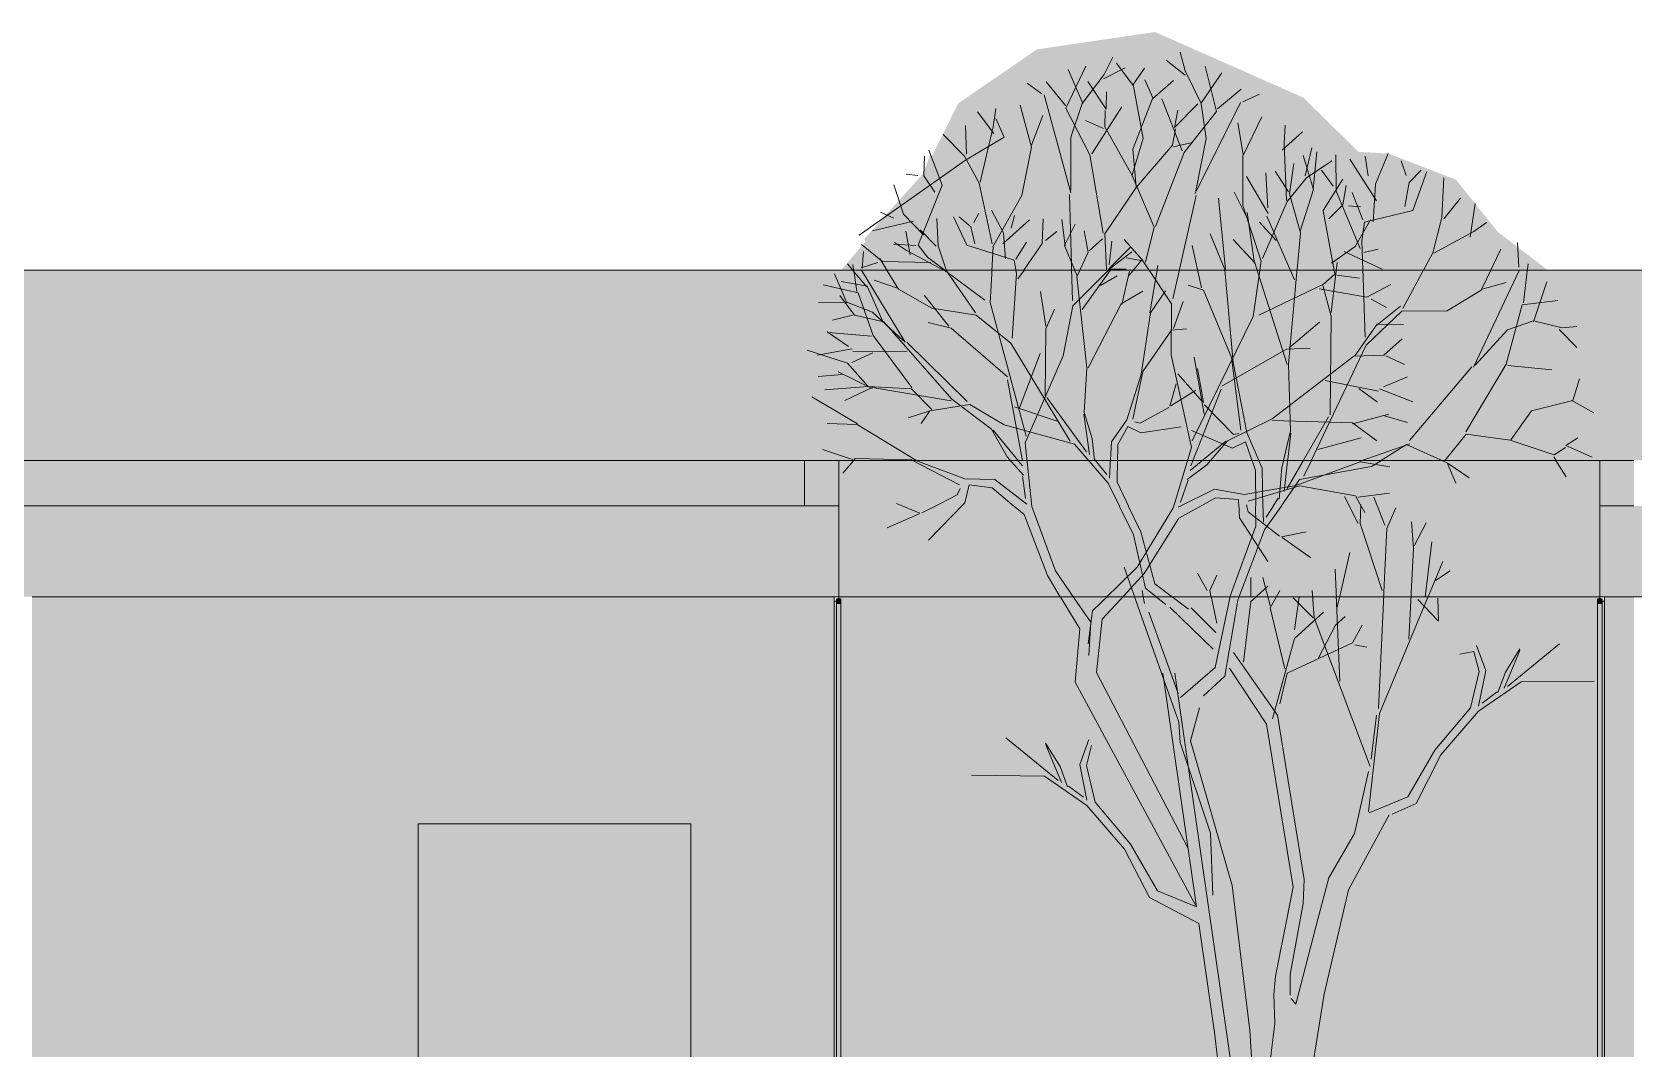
# Model space of a CAD drawing. Header units: centimetres. Extents: x -4381 to 5639, y -3920 to 4826.
# Drawn here: x 63.97 to 71.02, y 36.81 to 41.29 of the extents above; entities that cross this region are included whole.
import ezdxf
from ezdxf.xclip import XClip

# ---------------------------------------------------------------- set-up
doc = ezdxf.new("R2010")
doc.units = ezdxf.units.CM
doc.header["$MEASUREMENT"] = 0
doc.header["$XCLIPFRAME"] = 0
doc.set_wipeout_variables(frame=1)
doc.linetypes.add('Wipeout_Contour', pattern=[100, 0, -100])
for name, color, linetype, lineweight, true_color in [('00-TREES_Pen_No__185', 7, 'Continuous', 5, 0xbce39b), ('Dalles_Pen_No__61', 7, 'Continuous', 5, 0x6a6a6a), ('Mur de clôture_Pen_No__112', 7, 'Continuous', 5, 0xd5aaaa), ('MURS CLOTURE_Pen_No__183', 7, 'Continuous', 5, 0xcaedab), ('Structural - Bearing_Pen_No__102', 7, 'Continuous', 5, 0xcccccc), ('Structural - Bearing_Pen_No__61', 7, 'Continuous', 5, 0x6a6a6a)]:
    doc.layers.add(name, color=color, linetype=linetype, lineweight=lineweight, true_color=true_color)
for name, color, linetype in [('Dalles', 7, 'Continuous'), ('Drawing & Figure', 7, 'Continuous'), ('Mur de clôture', 7, 'Continuous'), ('Structural - Bearing', 7, 'Continuous')]:
    doc.layers.add(name, color=color, linetype=linetype)
for name, color, linetype, lineweight in [('Dalles_Pen_No__1', 7, 'Continuous', 5), ('Mur de clôture_Pen_No__7', 7, 'Continuous', 5), ('Structural - Bearing_Pen_No__1', 7, 'Continuous', 5), ('Structural - Bearing_Pen_No__18', 9, 'Continuous', 5), ('trees_Pen_No__1', 7, 'Continuous', 5)]:
    doc.layers.add(name, color=color, linetype=linetype, lineweight=lineweight)

# ---------------------------------------------------------------- blocks, each defined once
blk = doc.blocks.new('Drawing_7_7', base_point=(-363.0919, 32.2036))
at = {"layer": 'trees_Pen_No__1', "linetype": 'Continuous', "ltscale": 10}
for p, q in [((68.724, 41.1788), (68.6859, 41.1029)), ((69.0195, 41.201), (69.0422, 41.1192)), ((68.5161, 40.9544), (68.6048, 41.1405)), ((68.5916, 40.9748), (68.5267, 41.125)), ((68.6859, 41.1029), (68.5889, 40.976)), ((68.682, 41.0838), (68.7772, 41.1332)), ((68.8135, 41.0547), (68.7388, 41.1524)), ((68.863, 41.1309), (68.8123, 41.0597)), ((69.0424, 41.0997), (68.9585, 41.1666)), ((69.0422, 41.1192), (69.1128, 40.976)), ((69.11, 40.9753), (69.2027, 41.1101)), ((69.1801, 40.9407), (69.1291, 41.1404)), ((68.4115, 41.018), (68.3461, 41.0654)), ((68.5151, 40.9663), (68.4293, 41.0709)), ((68.6134, 41.0726), (68.6942, 40.9504)), ((68.8123, 41.0597), (68.8562, 40.8209)), ((68.864, 41.0798), (68.9, 41.0001)), ((68.8978, 40.9954), (68.99, 41.0768)), ((69.1834, 40.9521), (69.2878, 41.0382)), ((68.3162, 40.9686), (68.3651, 40.7838)), ((68.4208, 41.0137), (68.5384, 40.5815)), ((68.5889, 40.976), (68.5385, 40.8276)), ((68.6306, 40.7543), (68.7635, 40.9614)), ((68.6942, 40.9504), (68.6948, 41.0271)), ((68.9, 41.0001), (68.8107, 40.7743)), ((69.0291, 40.7665), (68.9388, 40.9954)), ((69.0976, 40.9744), (68.9947, 40.87)), ((69.2851, 40.9805), (69.0862, 40.5791)), ((69.1128, 40.976), (69.1336, 40.8206)), ((69.2951, 40.9829), (69.3683, 41.0167)), ((68.1284, 40.939), (68.2003, 40.8428)), ((68.2078, 40.9538), (68.1966, 40.8732)), ((68.2458, 40.8267), (68.2078, 40.9096)), ((68.3654, 40.7913), (68.4146, 40.9231)), ((68.6218, 40.7491), (68.5161, 40.9544)), ((68.6826, 40.866), (68.6035, 40.9002)), ((68.6893, 40.9452), (68.6879, 40.8723)), ((68.9947, 40.87), (69.009, 40.9454)), ((69.0368, 40.7596), (69.1801, 40.9407)), ((69.2965, 40.7515), (69.2736, 40.8903)), ((69.379, 40.916), (69.2952, 40.7441)), ((68.0712, 40.744), (67.976, 40.8386)), ((68.0745, 40.7255), (68.2458, 40.8267)), ((68.0746, 40.878), (68.0795, 40.7517)), ((68.1966, 40.8732), (68.1391, 40.6288)), ((68.5385, 40.8276), (68.5383, 40.5934)), ((68.6879, 40.8723), (68.8085, 40.6585)), ((68.8562, 40.8209), (68.8087, 40.6613)), ((68.9985, 40.864), (68.9858, 40.7922)), ((69.1336, 40.8206), (69.0886, 40.5908)), ((69.5575, 40.8507), (69.4684, 40.7701)), ((69.4825, 40.8805), (69.4779, 40.7992)), ((67.9134, 40.7694), (67.9721, 40.6163)), ((68.3651, 40.7838), (68.3222, 40.5708)), ((68.6813, 40.4047), (68.6218, 40.7491)), ((68.8107, 40.7743), (68.8266, 40.6086)), ((68.9858, 40.7922), (68.8261, 40.6057)), ((68.9118, 40.4333), (69.0368, 40.7596)), ((68.9898, 40.7849), (69.074, 40.8032)), ((69.4779, 40.7992), (69.487, 40.5483)), ((69.5985, 40.7804), (69.5693, 40.6575)), ((69.6044, 40.5967), (69.6217, 40.7629)), ((69.7066, 40.5897), (69.7048, 40.749)), ((69.9357, 40.7551), (69.88, 40.6195)), ((67.607, 40.396), (68.0745, 40.7255)), ((67.8938, 40.7441), (67.8911, 40.6576)), ((68.1354, 40.6245), (68.0712, 40.744)), ((69.2952, 40.7441), (69.2962, 40.5268)), ((69.5205, 40.7115), (69.5009, 40.5773)), ((69.607, 40.5971), (69.561, 40.7458)), ((69.576, 40.6482), (69.6876, 40.7227)), ((69.6929, 40.6109), (69.6418, 40.6812)), ((69.8831, 40.5473), (69.7657, 40.7298)), ((69.8472, 40.6571), (69.8336, 40.744)), ((70.0142, 40.6577), (69.992, 40.7231)), ((70.0806, 40.6817), (70.0271, 40.6273)), ((67.7597, 40.6172), (67.8023, 40.4888)), ((67.8655, 40.658), (67.8138, 40.6647)), ((67.9721, 40.6163), (67.8669, 40.352)), ((67.8911, 40.6576), (67.9402, 40.5853)), ((68.1922, 40.3576), (68.1354, 40.6245)), ((68.8085, 40.6585), (68.9047, 40.4309)), ((69.4065, 40.4905), (69.311, 40.6541)), ((69.4052, 40.5166), (69.396, 40.6708)), ((69.4967, 40.5868), (69.4382, 40.677)), ((69.4899, 40.5434), (69.576, 40.6482)), ((69.7357, 40.6427), (69.6485, 40.5038)), ((69.7501, 40.6141), (69.736, 40.5287)), ((69.88, 40.6195), (69.8692, 40.4543)), ((70.0271, 40.6273), (70.0085, 40.5215)), ((70.1059, 40.6754), (70.0435, 40.5045)), ((70.1709, 40.4728), (70.1795, 40.6478)), ((68.3222, 40.5708), (68.1959, 40.3449)), ((68.8261, 40.6057), (68.6878, 40.401)), ((69.3158, 40.4669), (69.2569, 40.5854)), ((69.3826, 40.2925), (69.4899, 40.5434)), ((69.5009, 40.5773), (69.549, 40.4066)), ((69.5481, 40.4126), (69.607, 40.5971)), ((69.812, 40.3367), (69.7066, 40.5897)), ((69.8238, 40.4625), (69.7769, 40.5831)), ((70.2536, 40.558), (70.1799, 40.4682)), ((67.7599, 40.4702), (67.7014, 40.4973)), ((67.8023, 40.4888), (67.8905, 40.3964)), ((67.9553, 40.3488), (67.9491, 40.4685)), ((68.0218, 40.4764), (68.0809, 40.3515)), ((68.0467, 40.4769), (68.0986, 40.4322)), ((68.1115, 40.4509), (68.1343, 40.4919)), ((68.1899, 40.5053), (68.2429, 40.4053)), ((68.2756, 40.4258), (68.29, 40.4827)), ((68.4128, 40.3595), (68.4166, 40.4671)), ((69.2962, 40.5268), (69.3765, 40.2808)), ((69.736, 40.5287), (69.6739, 40.4672)), ((69.7612, 40.5241), (69.8132, 40.5207)), ((70.0435, 40.5045), (69.8304, 40.4526)), ((70.1316, 40.3178), (70.1709, 40.4728)), ((70.3178, 40.5352), (70.2964, 40.3865)), ((67.8458, 40.4572), (67.6664, 40.4142)), ((67.8119, 40.4127), (67.831, 40.3089)), ((67.8752, 40.4186), (67.9464, 40.347)), ((68.0986, 40.4322), (68.1155, 40.3578)), ((68.2389, 40.3568), (68.3565, 40.4631)), ((68.2429, 40.4053), (68.2513, 40.2918)), ((68.4265, 40.3718), (68.4776, 40.4119)), ((68.5132, 40.3492), (68.4984, 40.4643)), ((68.5106, 40.3499), (68.5578, 40.4438)), ((68.5971, 40.4146), (68.6146, 40.3208)), ((69.4424, 40.3726), (69.3693, 40.4526)), ((69.8571, 40.4637), (69.7905, 40.3458)), ((69.8304, 40.4526), (69.819, 40.37)), ((70.3128, 40.4112), (70.1361, 40.3162)), ((70.3672, 40.4516), (70.3128, 40.4112)), ((67.7095, 40.2798), (67.6167, 40.3551)), ((67.857, 40.3495), (67.7579, 40.3554)), ((67.7623, 40.3634), (67.8152, 40.328)), ((67.8669, 40.352), (67.9071, 40.2991)), ((68.0809, 40.3515), (68.2894, 40.2849)), ((68.296, 40.2907), (68.3437, 40.3654)), ((68.6188, 40.3266), (68.6775, 40.3791)), ((68.852, 40.2869), (68.7732, 40.3764)), ((69.8285, 40.3194), (69.8911, 40.3347)), ((68.8561, 40.2825), (68.7819, 40.2965))]:
    blk.add_line(p, q, dxfattribs=at)
at = {"color": 254, "linetype": 'Wipeout_Contour', "lineweight": 0, "ltscale": 1111.930306}
blk.add_wipeout([(55.8299, 40.242), (55.8299, 38.642), (63.414, 38.642), (63.6669, 38.5619), (63.6669, 38.8036), (61.6669, 38.8036), (61.6669, 39.4036), (90.2669, 39.4036), (90.2669, 39.142), (90.5136, 39.142), (95.2031, 39.642), (96.0934, 39.642), (96.0934, 40.242)], dxfattribs=at).dxf.layer = 'Mur de clôture'
at = {"layer": 'Mur de clôture_Pen_No__112', "linetype": 'Continuous', "ltscale": 10}
blk.add_hatch(color=256, dxfattribs=at).paths.add_polyline_path([(55.8299, 40.242), (55.8299, 38.642), (63.414, 38.642), (63.6669, 38.5619), (63.6669, 38.8036), (61.6669, 38.8036), (61.6669, 39.4036), (90.2669, 39.4036), (90.2669, 39.142), (90.5136, 39.142), (95.2031, 39.642), (96.0934, 39.642), (96.0934, 40.242)])
at = {"layer": 'Mur de clôture_Pen_No__7', "linetype": 'Continuous', "ltscale": 10}
blk.add_line((55.8299, 40.242), (96.0934, 40.242), dxfattribs=at)
at = {"layer": 'trees_Pen_No__1', "linetype": 'Continuous', "ltscale": 10}
for p, q in [((68.5455, 40.1076), (68.5329, 40.5743)), ((68.9876, 40.1155), (69.0901, 40.571)), ((69.2196, 40.2445), (69.1882, 40.559)), ((69.3462, 40.2714), (69.3142, 40.4949)), ((69.5233, 40.1988), (69.4015, 40.4796)), ((69.6485, 40.5038), (69.7007, 40.2242)), ((68.6878, 40.401), (68.6951, 40.2426)), ((68.9047, 40.4309), (68.867, 40.2769)), ((69.217, 40.2441), (69.1519, 40.4021)), ((69.549, 40.4066), (69.4962, 39.827)), ((67.8152, 40.328), (67.9875, 40.2377)), ((67.9919, 40.238), (67.9553, 40.3488)), ((68.1836, 40.0986), (68.1971, 40.3467)), ((68.306, 40.2038), (68.4128, 40.3595)), ((68.5661, 40.2162), (68.5106, 40.3499)), ((68.7062, 40.2481), (68.8021, 40.3448)), ((68.7078, 40.2656), (68.7188, 40.3686)), ((69.1134, 40.164), (69.0724, 40.3498)), ((69.3485, 40.2738), (69.253, 40.3767)), ((69.7905, 40.3458), (69.6861, 40.2723)), ((69.819, 40.37), (69.8336, 39.9459)), ((70.4313, 40.3339), (70.3448, 40.1533)), ((70.5097, 40.2546), (70.505, 40.363)), ((67.6407, 40.1685), (67.5561, 40.2687)), ((67.5965, 40.1483), (67.5798, 40.2667)), ((67.6886, 40.2746), (67.6158, 40.2515)), ((67.6198, 40.251), (67.6258, 40.3237)), ((67.6978, 40.2931), (67.7804, 40.1581)), ((67.9219, 40.2751), (67.7095, 40.2798)), ((67.9071, 40.2991), (68.1603, 40.1095)), ((68.2894, 40.2849), (68.2996, 40.2274)), ((68.6146, 40.3208), (68.5652, 40.2124)), ((68.7117, 40.2495), (68.8063, 40.3222)), ((68.7949, 40.2188), (68.8543, 40.2904)), ((68.9811, 40.0935), (68.8561, 40.2825)), ((68.8865, 40.0541), (68.9214, 40.2624)), ((69.3409, 40.0368), (69.3756, 40.2828)), ((69.4909, 39.8262), (69.3485, 40.2738)), ((69.6842, 40.0558), (69.7102, 40.2748)), ((69.7416, 40.3233), (69.9094, 40.2464)), ((69.9996, 40.0734), (70.1316, 40.3178)), ((70.5313, 40.0982), (70.5507, 40.2688)), ((67.5521, 40.0977), (67.4979, 40.2255)), ((67.6421, 40.1716), (67.5274, 40.1922)), ((67.6175, 40.242), (67.8091, 39.9241)), ((67.7759, 40.162), (67.6736, 40.1975)), ((68.1184, 40.0532), (67.9919, 40.238)), ((68.2996, 40.2274), (68.2797, 39.9424)), ((68.5476, 40.0848), (68.7068, 40.246)), ((68.5652, 40.2124), (68.6095, 39.8122)), ((68.5877, 40.0679), (68.711, 40.24)), ((68.6694, 40.1736), (68.7423, 40.217)), ((68.7068, 40.246), (68.7824, 40.2454)), ((68.7626, 40.0909), (68.7969, 40.2375)), ((69.2535, 39.8353), (69.217, 40.2441)), ((69.7007, 40.2242), (69.651, 40.18)), ((69.7099, 40.2197), (69.8083, 40.2064)), ((70.5119, 40.2408), (70.3111, 39.8149)), ((70.3494, 40.1581), (70.454, 40.1878)), ((70.5754, 40.0139), (70.633, 40.1902)), ((67.603, 40.1412), (67.4486, 40.1775)), ((67.5215, 40.1301), (67.5862, 40.0429)), ((67.6684, 39.9542), (67.603, 40.1412)), ((67.7109, 40.0158), (67.6421, 40.1716)), ((67.7804, 40.1581), (67.9269, 40.0743)), ((68.0023, 39.9952), (67.8929, 40.1308)), ((68.4279, 39.9948), (68.4052, 40.1469)), ((68.7603, 40.0929), (68.8555, 40.1485)), ((68.8891, 40.0534), (68.955, 40.1508)), ((69.1219, 40.1531), (69.055, 40.1755)), ((69.2462, 39.8565), (69.1219, 40.1531)), ((69.651, 40.18), (69.3659, 40.0429)), ((69.6319, 40.1593), (69.8411, 40.1229)), ((69.6838, 40.0392), (69.6469, 40.1737)), ((69.8411, 40.1229), (69.9467, 40.1789)), ((70.3448, 40.1533), (70.1944, 40.0622)), ((67.4287, 40.0987), (67.5528, 40.1003)), ((67.5528, 40.1003), (67.6654, 40.0567)), ((67.6654, 40.0567), (67.8022, 39.9306)), ((67.9269, 40.0743), (68.1239, 40.0437)), ((68.3415, 39.5103), (68.1836, 40.0986)), ((68.428, 39.9835), (68.4661, 40.0691)), ((68.5055, 39.864), (68.5476, 40.0848)), ((68.6147, 39.8109), (68.7603, 40.0929)), ((68.8479, 39.7821), (68.8891, 40.0534)), ((68.9797, 39.8687), (68.9811, 40.0935)), ((68.9897, 39.984), (69.0324, 40.1037)), ((69.839, 39.9112), (69.9955, 40.0603)), ((69.8606, 40.1138), (69.9276, 40.077)), ((69.8871, 40.0004), (69.9895, 40.0823)), ((70.1944, 40.0622), (69.9938, 40.0607)), ((70.4546, 39.8282), (70.5246, 40.0892)), ((70.5246, 40.0892), (70.6821, 40.1086)), ((67.5781, 40.0428), (67.4891, 40.0211)), ((67.5862, 40.0429), (67.7149, 40.014)), ((67.7149, 40.014), (68.0147, 39.6731)), ((68.0116, 39.9867), (67.9108, 40.0106)), ((68.2592, 39.7715), (68.0116, 39.9867)), ((68.274, 39.9197), (68.1222, 40.0437)), ((68.426, 39.6888), (68.428, 39.9835)), ((68.8554, 39.7953), (68.9813, 39.9778)), ((68.9813, 39.9778), (69.0472, 39.9831)), ((69.0723, 39.49), (69.3409, 40.0368)), ((69.4988, 39.9002), (69.6324, 40.0121)), ((69.6802, 39.6047), (69.6838, 40.0392)), ((69.7888, 39.8642), (69.8863, 40.0038)), ((69.8863, 40.0038), (70.0029, 40.0018)), ((70.4596, 39.9785), (70.3182, 39.8229)), ((70.5748, 40.0178), (70.4596, 39.9785)), ((70.7008, 39.9881), (70.5748, 40.0178)), ((70.6872, 39.98), (70.7656, 39.9008)), ((70.766, 39.9938), (70.7008, 39.9881)), ((67.5604, 39.906), (67.466, 39.9707)), ((67.6607, 39.9507), (67.4713, 39.9665)), ((67.8386, 39.7256), (67.6684, 39.9542)), ((68.0821, 39.6634), (67.8162, 39.9241)), ((68.536, 39.4886), (68.274, 39.9197)), ((69.9967, 39.9397), (69.9163, 39.8667)), ((67.3783, 39.8889), (67.5562, 39.8315)), ((67.5763, 39.8949), (67.4216, 39.8672)), ((67.6668, 39.8778), (67.5744, 39.8347)), ((67.8181, 39.8842), (67.5793, 39.8839)), ((68.3126, 39.6354), (68.404, 39.8742)), ((68.338, 39.4816), (68.5055, 39.864)), ((69.0702, 39.4612), (68.9797, 39.8687)), ((69.1248, 39.6072), (69.0813, 39.8591)), ((69.2036, 39.7304), (69.488, 39.8937)), ((69.2864, 39.5372), (69.2462, 39.8565)), ((69.3136, 39.5271), (69.2535, 39.8353)), ((69.7845, 39.8631), (69.4244, 39.5866)), ((69.488, 39.8937), (69.5916, 39.8977)), ((69.9163, 39.8667), (69.7845, 39.8631)), ((69.9242, 39.865), (70.0074, 39.8264)), ((67.5323, 39.7816), (67.4269, 39.7731)), ((67.664, 39.7207), (67.5152, 39.7934)), ((67.5562, 39.8315), (67.6447, 39.7307)), ((68.6095, 39.8122), (68.5967, 39.6148)), ((68.785, 39.5823), (68.8479, 39.7821)), ((68.8118, 39.5851), (68.8554, 39.7953)), ((69.1187, 39.6617), (69.0092, 39.7848)), ((69.122, 39.6582), (69.096, 39.8078)), ((69.4962, 39.827), (69.5054, 39.5334)), ((69.9151, 39.7273), (70.0203, 39.7725)), ((70.0289, 39.4913), (70.304, 39.8165)), ((70.2773, 39.5291), (70.4546, 39.8282)), ((70.4623, 39.8213), (70.655, 39.8027)), ((70.7776, 39.7631), (70.7479, 39.6678)), ((67.4554, 39.7148), (67.6466, 39.7295)), ((67.6641, 39.7245), (67.5443, 39.6673)), ((67.6466, 39.7295), (67.8375, 39.7189)), ((68.0118, 39.6668), (67.6641, 39.7245)), ((67.8375, 39.7189), (67.9262, 39.6283)), ((68.9748, 39.6428), (69.0023, 39.7403)), ((68.9781, 39.6447), (69.0872, 39.7119)), ((69.6581, 39.7557), (69.8923, 39.7093)), ((69.8053, 39.7202), (69.8876, 39.66)), ((69.8974, 39.7195), (70.0438, 39.6624)), ((67.5992, 39.5656), (67.3985, 39.6832)), ((67.9181, 39.6216), (67.8795, 39.5668)), ((68.0944, 39.6496), (67.9181, 39.6216)), ((68.0147, 39.6731), (68.1894, 39.5408)), ((68.245, 39.5609), (68.0944, 39.6496)), ((68.4779, 39.5768), (68.2913, 39.6397)), ((68.608, 39.4416), (68.4334, 39.6813)), ((68.8431, 39.5675), (68.9693, 39.6373)), ((69.2543, 39.5182), (69.1274, 39.6489)), ((70.5662, 39.6226), (70.4743, 39.4937)), ((70.7479, 39.6678), (70.5662, 39.6226)), ((70.7439, 39.6672), (70.84, 39.6128)), ((67.5978, 39.5624), (67.4657, 39.5663)), ((67.9136, 39.62), (67.8224, 39.5909)), ((68.5546, 39.4757), (68.245, 39.5609)), ((68.5967, 39.6148), (68.6322, 39.5)), ((68.7178, 39.4852), (68.785, 39.5823)), ((68.7901, 39.5535), (68.7452, 39.4741)), ((68.8462, 39.5255), (68.7901, 39.5535)), ((68.8198, 39.5734), (68.8431, 39.5675)), ((69.0246, 39.5518), (68.8462, 39.5255)), ((69.4244, 39.5866), (69.2275, 39.4905)), ((69.4261, 39.5798), (69.7783, 39.5693)), ((69.7777, 39.5656), (69.9378, 39.6081)), ((69.7783, 39.5693), (69.8848, 39.49)), ((69.9187, 39.5999), (70.0205, 39.5712)), ((69.0696, 39.5352), (69.2503, 39.457)), ((69.2503, 39.457), (69.3079, 39.4858)), ((69.278, 39.5218), (69.2543, 39.5182)), ((69.6253, 39.4512), (69.8159, 39.5025)), ((70.4723, 39.4923), (70.2784, 39.519)), ((70.7177, 39.4698), (70.7705, 39.5031))]:
    blk.add_line(p, q, dxfattribs=at)
at = {"color": 254, "linetype": 'Wipeout_Contour', "lineweight": 0, "ltscale": 317.715676}
blk.add_wipeout([(67.5169, 38.8036), (70.8669, 38.8036), (70.8669, 39.2036), (67.5169, 39.2036)], dxfattribs=at).dxf.layer = 'Dalles'
at = {"color": 254, "linetype": 'Wipeout_Contour', "lineweight": 0, "ltscale": 302.72263}
blk.add_wipeout([(61.9669, 39.2036), (67.3669, 39.2036), (67.3669, 39.4036), (61.9669, 39.4036)], dxfattribs=at).dxf.layer = 'Structural - Bearing'
at = {"layer": 'Dalles_Pen_No__61', "linetype": 'Continuous', "ltscale": 10}
blk.add_hatch(color=256, dxfattribs=at).paths.add_polyline_path([(67.5169, 38.8036), (70.8669, 38.8036), (70.8669, 39.2036), (67.5169, 39.2036)])
at = {"layer": 'Structural - Bearing_Pen_No__61', "linetype": 'Continuous', "ltscale": 10}
blk.add_hatch(color=256, dxfattribs=at).paths.add_polyline_path([(61.9669, 39.2036), (67.3669, 39.2036), (67.3669, 39.4036), (61.9669, 39.4036)])
at = {"layer": 'Dalles_Pen_No__1', "linetype": 'Continuous', "ltscale": 10}
blk.add_line((67.3669, 39.2036), (61.9669, 39.2036), dxfattribs=at)
at = {"layer": 'Structural - Bearing_Pen_No__1', "linetype": 'Continuous', "ltscale": 10}
for q in [(61.9669, 39.4036), (67.3669, 39.2036)]:
    blk.add_line((67.3669, 39.4036), q, dxfattribs=at)
at = {"layer": 'trees_Pen_No__1', "linetype": 'Continuous', "ltscale": 10}
for p, q in [((68.333, 39.1652), (68.4354, 38.8965)), ((69.014, 39.1498), (68.8616, 38.906)), ((69.4053, 38.958), (69.2806, 39.1505)), ((70.0459, 39.0163), (70.0378, 39.1327)), ((70.05, 39.0273), (70.1025, 39.1291)), ((68.8668, 38.8414), (68.8148, 39.0758)), ((68.8459, 39.0899), (68.9089, 38.861)), ((69.465, 39.067), (69.574, 39.09)), ((69.4687, 39.0644), (69.5941, 38.9754)), ((70.1429, 38.8745), (70.2076, 38.9182))]:
    blk.add_line(p, q, dxfattribs=at)
at = {"color": 254, "linetype": 'Wipeout_Contour', "lineweight": 0, "ltscale": 318.307279}
blk.add_wipeout([(67.5169, 39.4036), (67.5169, 39.2036), (70.8669, 39.2036), (70.8669, 39.4036)], dxfattribs=at).dxf.layer = 'Structural - Bearing'
at = {"color": 254, "linetype": 'Wipeout_Contour', "lineweight": 0, "ltscale": 6933.807382}
blk.add_wipeout([(63.9669, 38.8036), (63.9669, 36.6036), (64.5669, 36.6036), (64.5669, 35.7036), (64.8555, 35.7036), (64.8555, 35.7136), (65.0328, 35.7136), (65.0328, 36.0754), (64.9642, 36.0815), (64.9653, 36.0941), (64.7669, 36.1116), (64.7679, 36.1235), (64.7692, 36.124), (64.7716, 36.1247), (64.7731, 36.1256), (64.7777, 36.1272), (64.7795, 36.1282), (64.7868, 36.131), (64.7884, 36.1318), (64.7928, 36.133), (64.8021, 36.1419), (64.807, 36.1494), (64.8139, 36.1564), (64.8284, 36.1757), (64.8347, 36.1855), (64.8461, 36.1988), (64.8689, 36.2263), (64.8827, 36.2433), (64.8952, 36.2542), (64.9268, 36.2822), (64.941, 36.2948), (64.9642, 36.31), (64.991, 36.3277), (65.0107, 36.3374), (65.045, 36.3542), (65.0461, 36.3517), (65.054, 36.3556), (65.0523, 36.3593), (65.0602, 36.3647), (65.0827, 36.3801), (65.1078, 36.3939), (65.1233, 36.4026), (65.152, 36.4149), (65.1653, 36.4208), (65.1933, 36.4298), (65.208, 36.4348), (65.232, 36.4401), (65.2506, 36.4445), (65.2621, 36.4464), (65.2856, 36.4518), (65.3035, 36.4558), (65.3097, 36.4588), (65.3238, 36.463), (65.3295, 36.4654), (65.3365, 36.467), (65.3441, 36.4699), (65.3461, 36.4702), (65.3525, 36.4722), (65.3555, 36.473), (65.3669, 36.4695), (65.2355, 36.1056), (65.1989, 36.119), (65.1937, 36.1209), (65.1619, 36.1326), (65.1599, 36.1368), (65.1544, 36.134), (65.1538, 36.1271), (65.1511, 36.118), (65.1491, 36.1126), (65.1481, 36.107), (65.1483, 36.1038), (65.1492, 36.1016), (65.1515, 36.0999), (65.1528, 36.0987), (65.1596, 36.0947), (65.1612, 36.0934), (65.1655, 36.091), (65.1668, 36.0898), (65.169, 36.0887), (65.1702, 36.088), (65.1692, 36.0761), (65.1419, 36.0785), (65.1408, 36.0658), (65.0722, 36.0719), (65.0722, 35.7136), (65.2495, 35.7136), (65.2495, 35.7036), (65.6669, 35.7036), (65.6669, 37.8036), (66.8669, 37.8036), (66.8669, 35.7036), (67.4969, 35.7036), (67.4969, 38.8036)], dxfattribs=at).dxf.layer = 'Structural - Bearing'
at = {"layer": 'Structural - Bearing', "linetype": 'Continuous', "lineweight": 0, "ltscale": 10, "true_color": 0x000000}
for points in [[(67.5169, 39.4036), (67.3669, 39.4036), (67.3669, 39.2036), (67.5169, 39.2036)], [(70.8669, 39.4036), (70.8669, 39.2036), (71.0169, 39.2036), (71.0169, 39.4036)]]:
    blk.add_hatch(color=18, dxfattribs=at).paths.add_polyline_path(points)
at = {"layer": 'Structural - Bearing_Pen_No__102', "linetype": 'Continuous', "ltscale": 10}
blk.add_hatch(color=256, dxfattribs=at).paths.add_polyline_path([(63.9669, 38.8036), (63.9669, 36.6036), (64.5669, 36.6036), (64.5669, 35.7036), (64.8555, 35.7036), (64.8555, 35.7136), (65.0328, 35.7136), (65.0328, 36.0754), (64.9642, 36.0815), (64.9653, 36.0941), (64.7669, 36.1116), (64.7679, 36.1235), (64.7692, 36.124), (64.7716, 36.1247), (64.7731, 36.1256), (64.7777, 36.1272), (64.7795, 36.1282), (64.7868, 36.131), (64.7884, 36.1318), (64.7928, 36.133), (64.8021, 36.1419), (64.807, 36.1494), (64.8139, 36.1564), (64.8284, 36.1757), (64.8347, 36.1855), (64.8461, 36.1988), (64.8689, 36.2263), (64.8827, 36.2433), (64.8952, 36.2542), (64.9268, 36.2822), (64.941, 36.2948), (64.9642, 36.31), (64.991, 36.3277), (65.0107, 36.3374), (65.045, 36.3542), (65.0461, 36.3517), (65.054, 36.3556), (65.0523, 36.3593), (65.0602, 36.3647), (65.0827, 36.3801), (65.1078, 36.3939), (65.1233, 36.4026), (65.152, 36.4149), (65.1653, 36.4208), (65.1933, 36.4298), (65.208, 36.4348), (65.232, 36.4401), (65.2506, 36.4445), (65.2621, 36.4464), (65.2856, 36.4518), (65.3035, 36.4558), (65.3097, 36.4588), (65.3238, 36.463), (65.3295, 36.4654), (65.3365, 36.467), (65.3441, 36.4699), (65.3461, 36.4702), (65.3525, 36.4722), (65.3555, 36.473), (65.3669, 36.4695), (65.2355, 36.1056), (65.1989, 36.119), (65.1937, 36.1209), (65.1619, 36.1326), (65.1599, 36.1368), (65.1544, 36.134), (65.1538, 36.1271), (65.1511, 36.118), (65.1491, 36.1126), (65.1481, 36.107), (65.1483, 36.1038), (65.1492, 36.1016), (65.1515, 36.0999), (65.1528, 36.0987), (65.1596, 36.0947), (65.1612, 36.0934), (65.1655, 36.091), (65.1668, 36.0898), (65.169, 36.0887), (65.1702, 36.088), (65.1692, 36.0761), (65.1419, 36.0785), (65.1408, 36.0658), (65.0722, 36.0719), (65.0722, 35.7136), (65.2495, 35.7136), (65.2495, 35.7036), (65.6669, 35.7036), (65.6669, 37.8036), (66.8669, 37.8036), (66.8669, 35.7036), (67.4969, 35.7036), (67.4969, 38.8036)])
at = {"layer": 'Structural - Bearing_Pen_No__61', "linetype": 'Continuous', "ltscale": 10}
blk.add_hatch(color=256, dxfattribs=at).paths.add_polyline_path([(67.5169, 39.4036), (67.5169, 39.2036), (70.8669, 39.2036), (70.8669, 39.4036)])
at = {"layer": 'Dalles_Pen_No__1', "linetype": 'Continuous', "ltscale": 10}
for p, q in [((67.5169, 39.2036), (67.3669, 39.2036)), ((71.0169, 39.2036), (70.8669, 39.2036))]:
    blk.add_line(p, q, dxfattribs=at)
at = {"layer": 'Structural - Bearing_Pen_No__1', "linetype": 'Continuous', "ltscale": 10}
for p, q in [((67.5169, 39.4036), (67.3669, 39.4036)), ((67.5169, 39.4036), (70.8669, 39.4036)), ((67.5169, 39.4036), (67.5169, 39.2036)), ((70.8669, 39.4036), (70.8669, 39.2036)), ((71.0169, 39.4036), (70.8669, 39.4036))]:
    blk.add_line(p, q, dxfattribs=at)
at = {"layer": 'trees_Pen_No__1', "linetype": 'Continuous', "ltscale": 10}
for p, q in [((69.5646, 39.334), (69.839, 39.9112)), ((68.3252, 39.4013), (68.2598, 39.7583)), ((69.0673, 39.38), (69.2004, 39.7176)), ((67.856, 39.4049), (67.5978, 39.5624)), ((68.6206, 39.4299), (68.5953, 39.608)), ((69.4905, 39.2808), (69.6725, 39.5952)), ((68.1894, 39.5408), (68.2578, 39.4194)), ((68.3253, 39.3797), (68.1961, 39.5372)), ((68.3671, 39.2009), (68.338, 39.4816)), ((68.6322, 39.5), (68.6421, 39.4046)), ((68.7089, 39.3253), (68.7178, 39.4852)), ((69.063, 39.3588), (69.2202, 39.4883)), ((69.2275, 39.4905), (69.1369, 39.3847)), ((69.3079, 39.4858), (69.3518, 39.359)), ((69.3799, 39.3692), (69.3136, 39.5271)), ((69.5054, 39.5334), (69.4671, 39.3721)), ((69.4776, 39.2663), (69.5067, 39.5231)), ((70.2784, 39.519), (70.1865, 39.4051)), ((70.6662, 39.4284), (70.4723, 39.4923)), ((67.5782, 39.4074), (67.4453, 39.4517)), ((67.5898, 39.4116), (67.5345, 39.3474)), ((67.8392, 39.4069), (67.5898, 39.4116)), ((68.2578, 39.4194), (68.3298, 39.3389)), ((68.7034, 39.3033), (68.5546, 39.4757)), ((68.7452, 39.4741), (68.7418, 39.3087)), ((68.9874, 39.1915), (69.0702, 39.4612)), ((69.8113, 39.4008), (70.031, 39.4775)), ((69.8615, 39.3763), (70.0162, 39.4736)), ((70.0162, 39.4736), (70.1946, 39.3935)), ((70.6639, 39.4189), (70.7178, 39.332)), ((70.716, 39.4612), (70.6662, 39.4284)), ((70.8331, 39.4181), (70.7177, 39.4698)), ((68.0483, 39.2968), (67.8392, 39.4069)), ((68.0714, 39.3224), (67.856, 39.4049)), ((68.6976, 39.3423), (68.6457, 39.4065)), ((69.1369, 39.3847), (69.0506, 39.3196)), ((69.3518, 39.359), (69.3521, 39.1146)), ((69.3858, 39.1317), (69.3799, 39.3692)), ((69.4671, 39.3721), (69.4552, 39.2338)), ((69.5283, 39.2928), (69.8121, 39.3975)), ((69.5454, 39.3191), (69.8615, 39.3763)), ((69.8121, 39.3975), (69.9424, 39.3757)), ((70.1946, 39.3935), (70.2327, 39.3042)), ((70.1991, 39.3902), (70.2912, 39.3271)), ((68.0519, 39.28), (68.0388, 39.2516)), ((68.2042, 39.3202), (68.0714, 39.3224)), ((68.0715, 39.2174), (68.0915, 39.296)), ((68.0915, 39.296), (68.1923, 39.2837)), ((68.1923, 39.2837), (68.333, 39.1652)), ((68.3445, 39.2114), (68.2042, 39.3202)), ((68.339, 39.2357), (68.3255, 39.3366)), ((68.8148, 39.0758), (68.7034, 39.3033)), ((68.7418, 39.3087), (68.8459, 39.0899)), ((69.0116, 39.1974), (69.1703, 39.277)), ((69.0217, 39.2201), (69.0545, 39.3165)), ((69.1703, 39.277), (69.3011, 39.2535)), ((69.3011, 39.2535), (69.5283, 39.2928)), ((69.3187, 39.224), (69.5452, 39.2915)), ((69.391, 39.0981), (69.5454, 39.3191)), ((69.5452, 39.2915), (69.7908, 39.2479)), ((67.8745, 39.1712), (67.7719, 39.2148)), ((68.0388, 39.2516), (67.8833, 39.1728)), ((67.912, 39.0527), (68.0715, 39.2174)), ((68.4711, 38.9182), (68.3671, 39.2009)), ((69.1749, 39.2389), (69.014, 39.1498)), ((69.2762, 39.2314), (69.1749, 39.2389)), ((69.2806, 39.1505), (69.2762, 39.2314)), ((69.312, 39.2081), (69.3193, 39.1778)), ((69.3976, 39.1543), (69.4516, 39.2374)), ((69.8034, 39.1255), (69.7428, 39.2455)), ((69.7908, 39.2479), (69.8326, 39.1743)), ((69.8014, 39.2416), (69.9403, 39.2593)), ((69.8115, 39.1255), (69.8155, 39.2091)), ((69.9206, 39.1182), (69.8721, 39.2418)), ((67.8704, 39.1692), (67.7302, 39.1062)), ((68.8307, 38.9341), (68.9874, 39.1915)), ((69.3193, 39.1778), (69.4567, 39.0704)), ((69.9287, 39.1036), (69.9691, 39.1946))]:
    blk.add_line(p, q, dxfattribs=at)
at = {"color": 254, "linetype": 'Wipeout_Contour', "lineweight": 0, "ltscale": 943.216154}
blk.add_wipeout([(67.5169, 35.7136), (67.5169, 35.7036), (70.8669, 35.7036), (70.8669, 35.7136), (70.8569, 35.7136), (70.8569, 38.7936), (70.8669, 38.7936), (70.8669, 38.8036), (67.5169, 38.8036), (67.5169, 38.7936), (67.5269, 38.7936), (67.5269, 35.7136)], dxfattribs=at).dxf.layer = 'Structural - Bearing'
at = {"color": 254, "linetype": 'Wipeout_Contour', "lineweight": 0, "ltscale": 304.961795}
blk.add_wipeout([(66.7169, 35.7036), (66.8669, 35.7036), (66.8669, 37.8036), (66.7169, 37.8036)], dxfattribs=at).dxf.layer = 'Structural - Bearing'
at = {"layer": 'Structural - Bearing_Pen_No__102', "linetype": 'Continuous', "ltscale": 10}
for points in [[(67.5169, 35.7136), (67.5169, 35.7036), (70.8669, 35.7036), (70.8669, 35.7136), (70.8569, 35.7136), (70.8569, 38.7936), (70.8669, 38.7936), (70.8669, 38.8036), (67.5169, 38.8036), (67.5169, 38.7936), (67.5269, 38.7936), (67.5269, 35.7136)], [(66.7169, 35.7036), (66.8669, 35.7036), (66.8669, 37.8036), (66.7169, 37.8036)]]:
    blk.add_hatch(color=256, dxfattribs=at).paths.add_polyline_path(points)
at = {"layer": 'Structural - Bearing_Pen_No__1', "linetype": 'Continuous', "ltscale": 10}
blk.add_line((66.8669, 35.7036), (66.8669, 37.8036), dxfattribs=at)
at = {"layer": 'trees_Pen_No__1', "linetype": 'Continuous', "ltscale": 10}
for p, q in [((69.3521, 39.1146), (69.2422, 38.8154)), ((69.2734, 38.7877), (69.391, 39.0981)), ((69.9085, 38.8309), (69.8115, 39.1255)), ((69.8923, 38.3108), (69.9287, 39.1036)), ((69.7104, 38.7581), (69.767, 38.9982)), ((70.0257, 38.6163), (70.0459, 39.0163)), ((70.0985, 38.8018), (70.1268, 39.0454)), ((68.6267, 38.6916), (68.4711, 38.9182)), ((68.6343, 38.7419), (68.8307, 38.9341)), ((68.7734, 38.9334), (69.0133, 38.2507)), ((69.7226, 38.4308), (69.7023, 38.9254)), ((69.8964, 38.289), (70.1753, 38.9582)), ((68.4354, 38.8965), (68.5779, 38.6627)), ((68.8616, 38.906), (68.6765, 38.7041)), ((68.9089, 38.861), (69.0565, 38.7494)), ((69.1392, 38.8309), (69.0967, 38.9076)), ((69.1499, 38.8309), (69.1818, 38.898)), ((69.3309, 38.8022), (69.3309, 38.8884)), ((69.3309, 38.783), (69.4054, 38.8501)), ((69.416, 38.7638), (69.3841, 38.8884)), ((68.8625, 38.7734), (68.8518, 38.8309)), ((68.9571, 38.7691), (68.8668, 38.8414)), ((69.1818, 38.6872), (69.1499, 38.8309)), ((69.2422, 38.8154), (69.1738, 38.492)), ((69.2161, 38.4539), (69.2734, 38.7877)), ((69.2989, 38.5147), (69.3309, 38.783)), ((69.416, 38.7542), (69.4586, 38.8309)), ((69.6053, 38.7108), (69.5164, 38.7981)), ((69.5225, 38.6584), (69.5438, 38.8022)), ((69.6094, 38.7108), (69.6013, 38.8309)), ((70.1535, 38.6988), (70.065, 38.7914)), ((70.1562, 38.6961), (70.1543, 38.7974)), ((68.615, 38.5964), (68.6343, 38.7419)), ((69.0116, 38.3773), (68.8825, 38.7353)), ((68.9748, 38.7581), (69.1648, 38.5726)), ((69.0677, 38.7545), (69.1769, 38.6454)), ((69.4799, 38.4859), (69.416, 38.7542)), ((69.5225, 38.6201), (69.6502, 38.7351)), ((69.8559, 38.0562), (69.6094, 38.7108)), ((69.7034, 38.6776), (69.746, 38.7159)), ((68.5779, 38.6627), (68.5572, 38.428)), ((68.6175, 38.5451), (68.6267, 38.6916)), ((68.6765, 38.7041), (68.6515, 38.4698)), ((69.6289, 38.5339), (69.7034, 38.6776)), ((69.7779, 38.6009), (69.8205, 38.6776)), ((69.4267, 38.2655), (69.5225, 38.6201)), ((69.4905, 38.4668), (69.7779, 38.6009)), ((69.7886, 38.5913), (69.8418, 38.5818)), ((70.365, 38.4786), (70.3245, 38.5895)), ((70.4451, 38.4006), (70.5145, 38.5665)), ((70.5149, 38.5734), (70.4515, 38.4713)), ((70.4602, 38.4087), (70.6898, 38.5964)), ((69.2537, 38.5581), (69.4477, 38.2817)), ((70.251, 38.5501), (70.3123, 38.563)), ((70.3123, 38.563), (70.3356, 38.4749)), ((68.5572, 38.428), (69.0913, 37.4378)), ((68.6515, 38.4698), (69.0538, 37.6981)), ((69.0913, 37.4378), (68.9435, 38.4675)), ((69.2618, 36.618), (68.9963, 38.4675)), ((69.1738, 38.492), (69.0217, 38.3603)), ((69.123, 38.3673), (69.2161, 38.4539)), ((69.2375, 38.489), (69.3992, 38.2417)), ((69.4586, 38.3326), (69.4905, 38.4668)), ((70.3356, 38.4749), (70.2971, 38.314)), ((70.3329, 38.299), (70.5205, 38.4281)), ((70.3331, 38.3217), (70.365, 38.4786)), ((70.4515, 38.4713), (70.4179, 38.3815)), ((70.3484, 38.3353), (70.4149, 38.3843)), ((69.1044, 38.3139), (69.0646, 38.169)), ((69.4477, 38.2817), (69.5649, 37.558)), ((69.8479, 37.8562), (69.8964, 38.289)), ((69.86, 38.0889), (69.8842, 38.2817)), ((70.2971, 38.314), (70.1411, 38.1286)), ((70.1676, 38.1071), (70.3329, 38.299)), ((69.0133, 38.2507), (69.0193, 38.1614)), ((69.3992, 38.2417), (69.5164, 37.5252)), ((68.4823, 37.9941), (68.2527, 38.1818)), ((68.4275, 38.1588), (68.4909, 38.0567)), ((68.4974, 37.986), (68.4279, 38.1519)), ((68.5775, 38.0641), (68.6179, 38.175)), ((68.6301, 38.1484), (68.6068, 38.0603)), ((69.0193, 38.1614), (69.1534, 37.762)), ((69.0646, 38.169), (69.2489, 37.5321)), ((70.1411, 38.1286), (70.0223, 37.923)), ((70.058, 37.8935), (70.1676, 38.1071)), ((68.422, 38.0136), (68.1009, 38.0177)), ((68.6095, 37.8844), (68.422, 38.0136)), ((68.4909, 38.0567), (68.5246, 37.9669)), ((68.6093, 37.9071), (68.5775, 38.0641)), ((68.6068, 38.0603), (68.6454, 37.8994)), ((69.8479, 38.0344), (69.7872, 37.7616)), ((68.5941, 37.9207), (68.5276, 37.9697)), ((68.7749, 37.6925), (68.6095, 37.8844)), ((68.6454, 37.8994), (68.8014, 37.714)), ((70.0223, 37.923), (69.8512, 37.8524)), ((69.9524, 37.8463), (70.058, 37.8935)), ((69.9401, 37.8425), (69.7604, 37.5134)), ((69.1534, 37.762), (69.1633, 37.4887)), ((69.7872, 37.7616), (69.6741, 37.5652)), ((68.8845, 37.4789), (68.7749, 37.6925)), ((68.8014, 37.714), (68.9202, 37.5085)), ((68.9202, 37.5085), (69.0913, 37.4378)), ((69.2489, 37.5321), (69.3266, 36.8933)), ((69.5164, 37.5252), (69.4396, 37.1325)), ((69.5649, 37.558), (69.5609, 37.4525)), ((69.6741, 37.5652), (69.6255, 37.3834)), ((69.7604, 37.5134), (69.6529, 37.0533)), ((69.1017, 37.3651), (68.8845, 37.4789)), ((69.5609, 37.4525), (69.5043, 37.1397)), ((69.1706, 36.8851), (69.1017, 37.3651)), ((69.6255, 37.3834), (69.5285, 37.0088)), ((69.4396, 37.1325), (69.4315, 37.0524)), ((69.5043, 37.1397), (69.5043, 37.0488)), ((69.4315, 37.0524), (69.4356, 36.9252)), ((69.5285, 37.0088), (69.5083, 37.0343)), ((69.6529, 37.0533), (69.5885, 36.6514)), ((69.2331, 36.357), (69.1706, 36.8851)), ((69.3266, 36.8933), (69.3835, 35.9908)), ((69.4356, 36.9252), (69.3992, 36.6233))]:
    blk.add_line(p, q, dxfattribs=at)
at = {"color": 254, "linetype": 'Wipeout_Contour', "lineweight": 0, "ltscale": 308.434267}
blk.add_wipeout([(67.5069, 38.7836), (67.4969, 38.7836), (67.4969, 35.7236), (67.5069, 35.7236)], dxfattribs=at).dxf.layer = 'Structural - Bearing'
at = {"color": 254, "linetype": 'Wipeout_Contour', "lineweight": 0, "ltscale": 320.586239}
blk.add_wipeout([(70.8869, 38.8036), (70.8869, 35.7036), (71.0169, 35.7036), (71.0169, 38.8036)], dxfattribs=at).dxf.layer = 'Structural - Bearing'
at = {"color": 254, "linetype": 'Wipeout_Contour', "lineweight": 0, "ltscale": 302.857923}
blk.add_wipeout([(65.6669, 37.8036), (65.6669, 35.7036), (66.7169, 35.7036), (66.7169, 37.8036)], dxfattribs=at).dxf.layer = 'Structural - Bearing'
at = {"layer": 'Structural - Bearing_Pen_No__102', "linetype": 'Continuous', "ltscale": 10}
for points in [[(70.8869, 38.8036), (70.8869, 35.7036), (71.0169, 35.7036), (71.0169, 38.8036)], [(65.6669, 37.8036), (65.6669, 35.7036), (66.7169, 35.7036), (66.7169, 37.8036)]]:
    blk.add_hatch(color=256, dxfattribs=at).paths.add_polyline_path(points)
at = {"layer": 'Structural - Bearing_Pen_No__18', "linetype": 'Continuous', "ltscale": 10}
blk.add_hatch(color=256, dxfattribs=at).paths.add_polyline_path([(67.5069, 38.7836), (67.4969, 38.7836), (67.4969, 35.7236), (67.5069, 35.7236)])
at = {"layer": 'Structural - Bearing_Pen_No__1', "linetype": 'Continuous', "ltscale": 10}
for p, q in [((65.6669, 37.8036), (65.6669, 35.7036)), ((66.8669, 37.8036), (65.6669, 37.8036))]:
    blk.add_line(p, q, dxfattribs=at)
at = {"color": 254, "linetype": 'Wipeout_Contour', "lineweight": 0, "ltscale": 320.337953}
blk.add_wipeout([(70.8769, 38.7836), (70.8769, 35.7236), (70.8869, 35.7236), (70.8869, 38.7836)], dxfattribs=at).dxf.layer = 'Structural - Bearing'
at = {"color": 254, "linetype": 'Wipeout_Contour', "lineweight": 0, "ltscale": 308.486249}
blk.add_wipeout([(67.5069, 35.7336), (67.5269, 35.7336), (67.5269, 38.7736), (67.5069, 38.7736)], dxfattribs=at).dxf.layer = 'Structural - Bearing'
at = {"layer": 'Dalles', "linetype": 'Continuous', "lineweight": 0, "ltscale": 10, "true_color": 0x000000}
blk.add_hatch(color=18, dxfattribs=at).paths.add_polyline_path([(61.6669, 39.2036), (61.6669, 38.8036), (67.5169, 38.8036), (67.5169, 39.2036)])
at = {"layer": 'Structural - Bearing', "linetype": 'Continuous', "lineweight": 0, "ltscale": 10, "true_color": 0x000000}
blk.add_hatch(color=18, dxfattribs=at).paths.add_polyline_path([(67.5069, 38.7736), (67.5269, 38.7736), (67.5269, 38.7936), (67.5069, 38.7936)])
at = {"layer": 'Structural - Bearing_Pen_No__18', "linetype": 'Continuous', "ltscale": 10}
for points in [[(70.8769, 38.7836), (70.8769, 35.7236), (70.8869, 35.7236), (70.8869, 38.7836)], [(67.5069, 35.7336), (67.5269, 35.7336), (67.5269, 38.7736), (67.5069, 38.7736)]]:
    blk.add_hatch(color=256, dxfattribs=at).paths.add_polyline_path(points)
at = {"layer": 'Dalles_Pen_No__1', "linetype": 'Continuous', "ltscale": 10}
for p, q in [((67.5169, 39.2036), (67.5169, 38.8036)), ((67.4969, 38.8036), (63.9669, 38.8036)), ((67.5169, 38.8036), (67.4969, 38.8036))]:
    blk.add_line(p, q, dxfattribs=at)
at = {"layer": 'Structural - Bearing_Pen_No__1', "linetype": 'Continuous', "ltscale": 10}
for p, q in [((67.4969, 38.8036), (67.4969, 38.7836)), ((67.4969, 38.7836), (67.4969, 35.7236)), ((67.5069, 38.7836), (67.4969, 38.7836)), ((67.5069, 38.7936), (67.5069, 38.7836)), ((67.5169, 38.7936), (67.5069, 38.7936)), ((67.5169, 38.8036), (67.5169, 38.7936)), ((67.5269, 38.7936), (67.5169, 38.7936)), ((67.5269, 38.7736), (67.5069, 38.7736))]:
    blk.add_line(p, q, dxfattribs=at)
at = {"layer": 'Structural - Bearing_Pen_No__1', "linetype": 'Continuous', "ltscale": 10, "flags": 128}
for points in [[(67.5069, 38.7836), (67.5069, 38.7736), (67.5069, 35.7336), (67.5069, 35.7236)], [(67.5269, 38.7936), (67.5269, 38.7736), (67.5269, 35.7336), (67.5269, 35.7136)]]:
    blk.add_lwpolyline(points, dxfattribs=at)
at = {"color": 254, "linetype": 'Wipeout_Contour', "lineweight": 0, "ltscale": 320.284297}
blk.add_wipeout([(70.8769, 35.7336), (70.8769, 38.7736), (70.8569, 38.7736), (70.8569, 35.7336)], dxfattribs=at).dxf.layer = 'Structural - Bearing'
at = {"layer": '00-TREES_Pen_No__185', "linetype": 'Continuous', "lineweight": 0, "ltscale": 10, "true_color": 0x5e714d}
blk.add_hatch(color=77, dxfattribs=at).paths.add_polyline_path([(68.0115, 38.2495), (67.9964, 37.9974), (68.1111, 37.7063), (68.2435, 37.521), (68.5051, 37.4342), (68.7279, 37.3741), (68.9883, 37.4194), (69.1046, 37.5201), (69.2053, 37.6829), (69.2644, 37.8481), (69.2813, 38.0164), (69.4366, 38.0609), (69.546, 38.157), (69.7035, 38.0513), (69.8123, 38), (69.958, 37.9671), (70.0966, 37.9687), (70.2125, 38.0102), (70.3069, 38.1108), (70.3765, 38.2425), (70.4895, 38.2031), (70.6352, 38.1805), (70.7501, 38.2216), (70.8304, 38.3241), (70.8304, 38.4766), (70.7807, 38.6539), (70.6921, 38.7461), (70.5644, 38.8036), (70.3516, 38.7425), (70.2504, 38.7654), (70.077, 38.994), (69.8374, 39.1831), (69.5294, 39.3211), (69.2795, 39.3485), (69.0212, 39.2636), (68.9047, 39.0904), (68.7314, 39.1033), (68.5468, 39.0309), (68.4711, 38.7601), (68.5302, 38.6486), (68.4098, 38.6069), (68.1341, 38.4537)])
at = {"layer": 'Dalles', "linetype": 'Continuous', "lineweight": 0, "ltscale": 10, "true_color": 0x000000}
blk.add_hatch(color=18, dxfattribs=at).paths.add_polyline_path([(70.8669, 38.8036), (84.2669, 38.8036), (84.2669, 39.2036), (70.8669, 39.2036)])
at = {"layer": 'MURS CLOTURE_Pen_No__183', "linetype": 'Continuous', "lineweight": 0, "ltscale": 10, "true_color": 0xd1ebba}
blk.add_hatch(color=254, dxfattribs=at).paths.add_polyline_path([(67.4859, 39.7401), (67.7415, 39.3617), (67.681, 39.095), (67.7258, 38.9706), (67.8545, 38.9215), (68.1854, 39.087), (68.2641, 39.0473), (68.3705, 38.8036), (68.4768, 38.669), (68.731, 38.5715), (68.8462, 38.5538), (69.0058, 38.5242), (69.1122, 38.5361), (69.2506, 38.6547), (69.3859, 38.5514), (69.5285, 38.423), (69.6815, 38.0751), (69.8194, 38.0369), (70.0017, 38.1622), (70.1784, 38.4646), (70.2999, 38.8036), (70.2387, 38.9548), (70.0868, 39.1943), (70.1416, 39.302), (70.2912, 39.3271), (70.4097, 39.4036), (70.6268, 39.2663), (70.8106, 39.2867), (70.8872, 39.5318), (70.8106, 39.8331), (70.6778, 40.211), (70.4174, 40.4101), (70.2336, 40.6399), (69.9357, 40.7551), (69.8046, 40.7625), (69.5623, 41.0012), (68.9094, 41.2902), (68.3891, 41.2137), (68.0429, 40.976), (67.9273, 40.7441), (67.9193, 40.7481), (67.8888, 40.6669), (67.6289, 40.3789), (67.6342, 40.3671), (67.5324, 40.2472)])
at = {"layer": 'Structural - Bearing', "linetype": 'Continuous', "lineweight": 0, "ltscale": 10, "true_color": 0x000000}
blk.add_hatch(color=18, dxfattribs=at).paths.add_polyline_path([(70.8769, 38.7736), (70.8769, 38.7936), (70.8569, 38.7936), (70.8569, 38.7736)])
at = {"layer": 'Structural - Bearing_Pen_No__18', "linetype": 'Continuous', "ltscale": 10}
blk.add_hatch(color=256, dxfattribs=at).paths.add_polyline_path([(70.8769, 35.7336), (70.8769, 38.7736), (70.8569, 38.7736), (70.8569, 35.7336)])
at = {"layer": 'Dalles_Pen_No__1', "linetype": 'Continuous', "ltscale": 10}
for p, q in [((70.8669, 39.2036), (70.8669, 38.8036)), ((70.8869, 38.8036), (70.8669, 38.8036)), ((76.6169, 38.8036), (70.8869, 38.8036))]:
    blk.add_line(p, q, dxfattribs=at)
at = {"layer": 'Structural - Bearing_Pen_No__1', "linetype": 'Continuous', "ltscale": 10}
for p, q in [((67.5169, 38.8036), (70.8669, 38.8036)), ((70.8669, 38.7936), (70.8569, 38.7936)), ((70.8669, 38.8036), (70.8669, 38.7936)), ((70.8769, 38.7936), (70.8669, 38.7936)), ((70.8769, 38.7936), (70.8769, 38.7836)), ((70.8869, 38.7836), (70.8769, 38.7836)), ((70.8869, 38.8036), (70.8869, 38.7836)), ((70.8869, 38.7836), (70.8869, 35.7236)), ((70.8769, 38.7736), (70.8569, 38.7736))]:
    blk.add_line(p, q, dxfattribs=at)
at = {"layer": 'Structural - Bearing_Pen_No__1', "linetype": 'Continuous', "ltscale": 10, "flags": 128}
for points in [[(70.8569, 38.7936), (70.8569, 38.7736), (70.8569, 35.7336), (70.8569, 35.7136)], [(70.8769, 35.7236), (70.8769, 35.7336), (70.8769, 38.7736), (70.8769, 38.7836)]]:
    blk.add_lwpolyline(points, dxfattribs=at)
at = {"layer": 'trees_Pen_No__1', "linetype": 'Continuous', "ltscale": 10}
blk.add_line((70.5205, 38.4281), (70.8416, 38.4323), dxfattribs=at)

msp = doc.modelspace()

# ---------------------------------------------------------------- block references
at = {"layer": 'Drawing & Figure', "color": 151, "linetype": 'Continuous', "lineweight": 5, "ltscale": 10, "true_color": 0x80c2ff}
ref = msp.add_blockref('Drawing_7_7', (-363.09186, 32.20361), dxfattribs=at)
XClip(ref).set_block_clipping_path([(51.7463984619, 23.6253966175), (100.4426918859, 45.1170657245)])

doc.saveas('drawing.dxf')
